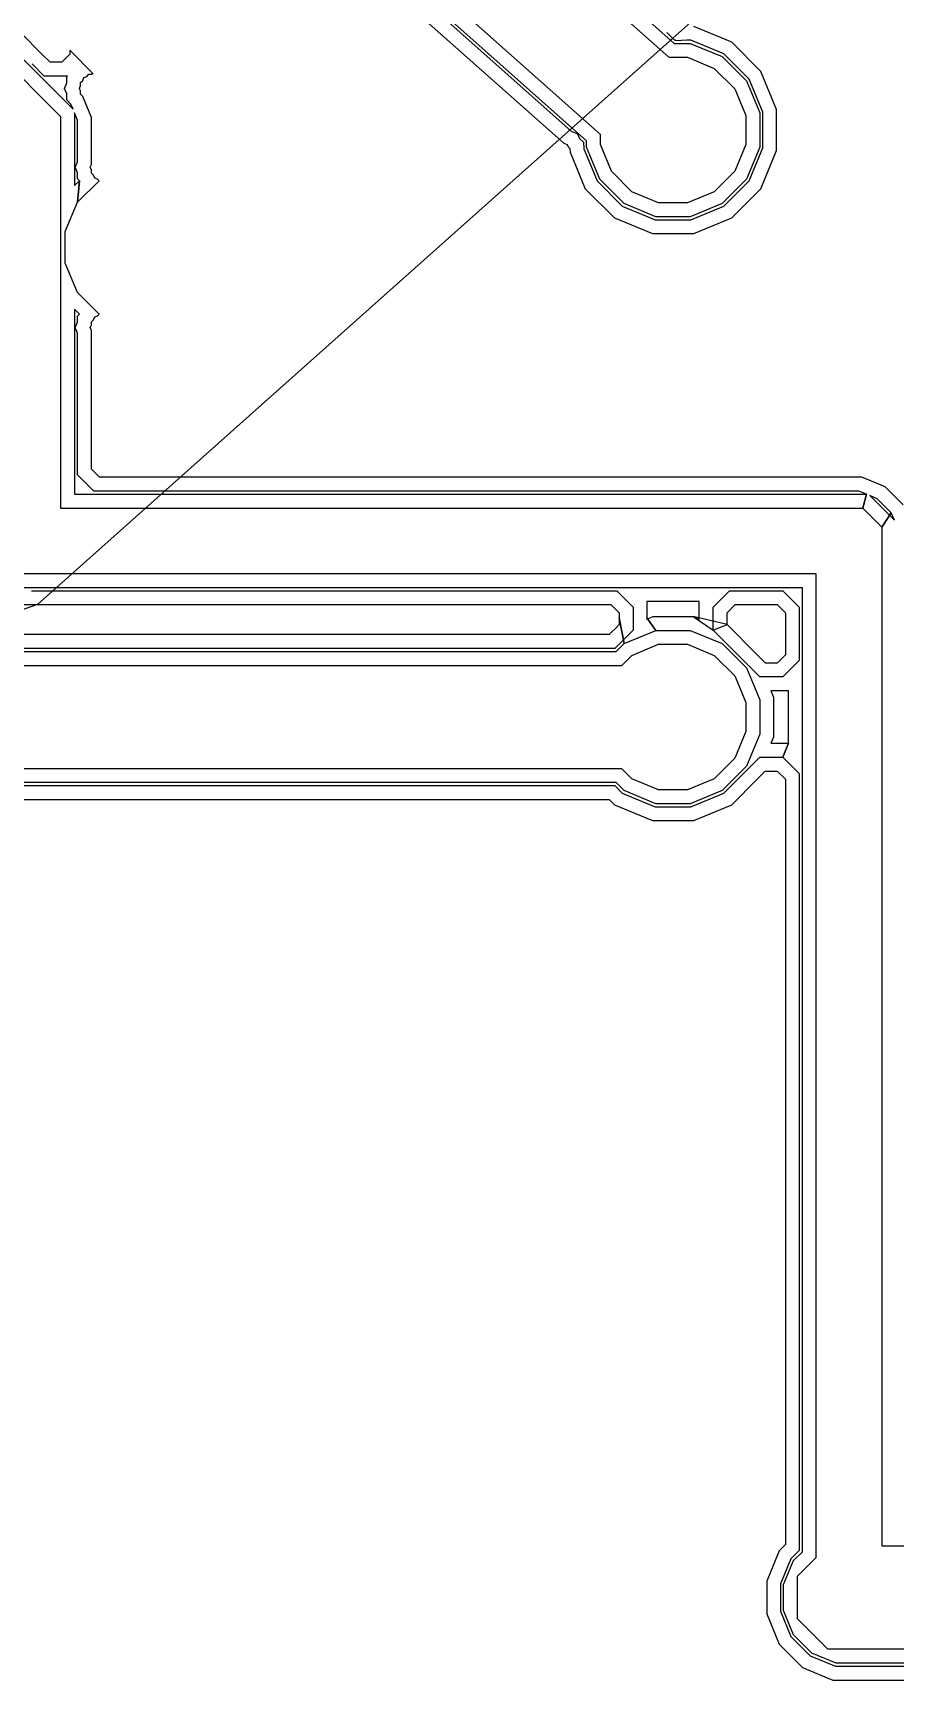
# Model space of a CAD drawing. Extents: x -122 to 0, y 0 to 97.
# Drawn here: x -47.57 to -38.24, y 2.28 to 20.1 of the extents above; entities that cross this region are included whole.
import ezdxf

# ---------------------------------------------------------------- set-up
doc = ezdxf.new("R2010")
doc.units = 0
doc.layers.add('milling', color=1, linetype='CONTINUOUS')
doc.layers.add('rapid_move', color=62, linetype='CONTINUOUS')

msp = doc.modelspace()

# ---------------------------------------------------------------- linework, layer by layer
at = {"layer": 'milling'}
for p, q in [((-45.6462, 24.4482), (-40.6277, 19.9873)), ((-45.7962, 24.3808), (-40.6848, 19.8373)), ((-41.5773, 18.9349), (-46.7365, 23.5209)), ((-41.4273, 19.0023), (-46.5673, 23.5712)), ((-46.6649, 23.4127), (-41.7419, 19.0367)), ((-46.7901, 23.3232), (-41.8228, 18.9078)), ((-40.0052, 20), (-40.417, 20.1705)), ((-48.033, 19.9608), (-47.2694, 19.1973)), ((-47.8814, 20.0213), (-47.1348, 19.2747)), ((-47.473, 19.8721), (-47.6981, 20.0972)), ((-40.6253, 20.0205), (-40.7081, 20.1033)), ((-40.6277, 19.9873), (-40.4535, 19.9873)), ((-40.6149, 20.0205), (-40.6253, 20.0205)), ((-40.6073, 20.0137), (-40.6149, 20.0205)), ((-40.4916, 20.0205), (-40.6073, 20.0137)), ((-40.4469, 20.0205), (-40.4916, 20.0205)), ((-40.4535, 19.9873), (-40.109, 19.8446)), ((-40.0901, 19.8728), (-40.4469, 20.0205)), ((-39.6898, 19.6846), (-40.0052, 20)), ((-47.473, 19.872), (-47.473, 19.8721)), ((-47.3838, 19.7828), (-47.473, 19.872)), ((-47.2575, 19.7828), (-47.3838, 19.7828)), ((-47.1683, 19.872), (-47.2575, 19.7828)), ((-46.9153, 19.6592), (-47.1683, 19.9122)), ((-47.1683, 19.9122), (-47.1683, 19.872)), ((-40.6848, 19.8373), (-40.4833, 19.8373)), ((-40.4833, 19.8373), (-40.1939, 19.7174)), ((-40.109, 19.8446), (-39.8453, 19.5809)), ((-39.8171, 19.5997), (-40.0901, 19.8728)), ((-47.446, 19.6328), (-47.578, 19.765)), ((-47.4459, 19.6328), (-47.446, 19.6328)), ((-47.196, 19.6328), (-47.4459, 19.6328)), ((-47.2033, 19.6256), (-47.196, 19.6328)), ((-47.2033, 19.5604), (-47.2033, 19.6256)), ((-47.0301, 19.5865), (-47.0176, 19.6169)), ((-47.0176, 19.6169), (-46.9871, 19.6295)), ((-46.9871, 19.6295), (-46.964, 19.6526)), ((-46.964, 19.6526), (-46.9312, 19.6526)), ((-46.9312, 19.6526), (-46.9153, 19.6592)), ((-40.1939, 19.7174), (-39.9725, 19.496)), ((-39.6693, 19.2429), (-39.8171, 19.5997)), ((-39.5193, 19.2728), (-39.6898, 19.6846)), ((-47.2282, 19.5002), (-47.2033, 19.5604)), ((-47.2033, 19.4401), (-47.2282, 19.5002)), ((-47.2033, 19.3751), (-47.2033, 19.4401)), ((-47.0658, 19.5002), (-47.0533, 19.5305)), ((-47.0533, 19.47), (-47.0658, 19.5002)), ((-47.0533, 19.5634), (-47.0301, 19.5865)), ((-47.0533, 19.5305), (-47.0533, 19.5634)), ((-47.0533, 19.4372), (-47.0533, 19.47)), ((-47.0301, 19.414), (-47.0533, 19.4372)), ((-39.9725, 19.496), (-39.8526, 19.2066)), ((-39.8453, 19.5809), (-39.7026, 19.2364)), ((-47.1573, 19.3291), (-47.2033, 19.3751)), ((-47.1348, 19.2747), (-47.1573, 19.3291)), ((-46.9361, 19.1869), (-47.0301, 19.414)), ((-39.6693, 18.8569), (-39.6693, 19.2429)), ((-39.5193, 18.827), (-39.5193, 19.2728)), ((-47.2694, 19.1973), (-47.2694, 18.9026)), ((-47.0861, 19.1571), (-47.1194, 19.2376)), ((-47.1194, 19.2376), (-47.1194, 18.8405)), ((-47.0861, 19.0078), (-47.0861, 19.1571)), ((-46.9361, 18.9457), (-46.9361, 19.1869)), ((-39.8526, 19.2066), (-39.8526, 18.8933)), ((-39.7026, 19.2364), (-39.7026, 18.8635)), ((-47.2694, 18.9026), (-47.2694, 14.9605)), ((-47.0861, 18.7076), (-47.0861, 19.0078)), ((-46.9361, 18.6778), (-46.9361, 18.9457)), ((-41.8228, 18.9078), (-41.788, 18.8935)), ((-41.788, 18.8935), (-41.7772, 18.8673)), ((-41.7419, 19.0367), (-41.6732, 19.0083)), ((-41.6732, 19.0083), (-41.6519, 18.9567)), ((-41.6519, 18.9567), (-41.6102, 18.9197)), ((-41.6102, 18.9197), (-41.6059, 18.8456)), ((-41.5773, 18.8635), (-41.5773, 18.9349)), ((-41.4273, 18.8933), (-41.4273, 19.0023)), ((-41.3074, 18.6039), (-41.4273, 18.8933)), ((-39.8526, 18.8933), (-39.9725, 18.6039)), ((-47.1194, 18.8405), (-47.1194, 18.4488)), ((-41.7772, 18.8673), (-41.7563, 18.8488)), ((-41.7563, 18.8488), (-41.7541, 18.8116)), ((-41.7541, 18.8116), (-41.59, 18.4152)), ((-41.6059, 18.8456), (-41.4627, 18.5001)), ((-41.4346, 18.519), (-41.5773, 18.8635)), ((-39.7026, 18.8635), (-39.8453, 18.519)), ((-39.8171, 18.5001), (-39.6693, 18.8569)), ((-39.6898, 18.4152), (-39.5193, 18.827)), ((-47.111, 18.6474), (-47.0861, 18.7076)), ((-47.0861, 18.5874), (-47.111, 18.6474)), ((-47.0861, 18.5223), (-47.0861, 18.5874)), ((-46.9486, 18.6475), (-46.9361, 18.6778)), ((-46.9361, 18.6174), (-46.9486, 18.6475)), ((-46.9361, 18.5844), (-46.9361, 18.6174)), ((-46.9128, 18.5611), (-46.9361, 18.5844)), ((-46.9003, 18.5309), (-46.9128, 18.5611)), ((-46.8701, 18.5184), (-46.9003, 18.5309)), ((-41.086, 18.3825), (-41.3074, 18.6039)), ((-39.9725, 18.6039), (-40.1939, 18.3825)), ((-47.1194, 18.4488), (-47.066, 18.5022)), ((-47.087, 18.2691), (-47.066, 18.5022)), ((-47.066, 18.5022), (-47.087, 18.2691)), ((-47.087, 18.2691), (-46.8538, 18.5022)), ((-47.066, 18.5022), (-47.0861, 18.5223)), ((-46.8538, 18.5022), (-46.8701, 18.5184)), ((-41.59, 18.4152), (-41.2746, 18.0998)), ((-41.4627, 18.5001), (-41.1897, 18.2271)), ((-41.1709, 18.2553), (-41.4346, 18.519)), ((-40.7966, 18.2626), (-41.086, 18.3825)), ((-40.1939, 18.3825), (-40.4833, 18.2626)), ((-39.8453, 18.519), (-40.109, 18.2553)), ((-40.0901, 18.2271), (-39.8171, 18.5001)), ((-40.0052, 18.0998), (-39.6898, 18.4152)), ((-47.2185, 17.9518), (-47.087, 18.2691)), ((-41.1897, 18.2271), (-40.8329, 18.0793)), ((-40.8264, 18.1126), (-41.1709, 18.2553)), ((-40.4833, 18.2626), (-40.7966, 18.2626)), ((-40.109, 18.2553), (-40.4535, 18.1126)), ((-40.4469, 18.0793), (-40.0901, 18.2271)), ((-41.2746, 18.0998), (-40.8628, 17.9293)), ((-40.8329, 18.0793), (-40.4469, 18.0793)), ((-40.4535, 18.1126), (-40.8264, 18.1126)), ((-40.417, 17.9293), (-40.0052, 18.0998)), ((-47.2185, 17.6081), (-47.2185, 17.9518)), ((-40.8628, 17.9293), (-40.417, 17.9293)), ((-47.087, 17.2908), (-47.2185, 17.6081)), ((-46.8538, 17.0576), (-47.087, 17.2908)), ((-47.0659, 17.0576), (-47.1194, 17.1111)), ((-47.1194, 17.1111), (-47.1194, 15.1105)), ((-47.111, 16.9124), (-47.0861, 16.9724)), ((-47.0861, 17.0375), (-47.0659, 17.0576)), ((-47.0861, 16.9724), (-47.0861, 17.0375)), ((-46.9486, 16.9123), (-46.9361, 16.9424)), ((-46.9361, 16.9754), (-46.9128, 16.9986)), ((-46.9361, 16.9424), (-46.9361, 16.9754)), ((-46.9128, 16.9986), (-46.9003, 17.0289)), ((-46.9003, 17.0289), (-46.8701, 17.0414)), ((-46.8701, 17.0414), (-46.8538, 17.0576)), ((-47.0861, 16.8522), (-47.111, 16.9124)), ((-47.0861, 15.5713), (-47.0861, 16.8522)), ((-46.9361, 16.882), (-46.9486, 16.9123)), ((-46.9361, 15.5092), (-46.9361, 16.882)), ((-47.0861, 15.3208), (-47.0861, 15.5713)), ((-46.9361, 15.3829), (-46.9361, 15.5092)), ((-46.8469, 15.2937), (-46.9361, 15.3829)), ((-46.909, 15.1437), (-47.0861, 15.3208)), ((-38.5979, 15.2937), (-46.8469, 15.2937)), ((-38.3448, 15.189), (-38.5979, 15.2937)), ((-38.1508, 14.995), (-38.3448, 15.189)), ((-47.1194, 15.1105), (-38.5473, 15.1105)), ((-38.6277, 15.1437), (-46.909, 15.1437)), ((-38.5473, 15.1105), (-38.6277, 15.1437)), ((-38.5876, 14.9605), (-38.5473, 15.1105)), ((-38.5473, 15.1105), (-38.5876, 14.9605)), ((-38.4297, 15.0617), (-38.5101, 15.0951)), ((-38.5101, 15.0951), (-38.2447, 14.8297)), ((-38.2781, 14.9101), (-38.4297, 15.0617)), ((-47.2694, 14.9605), (-38.5876, 14.9605)), ((-38.5876, 14.9605), (-38.3794, 14.7523)), ((-38.3794, 14.7523), (-38.2781, 14.9101)), ((-38.2781, 14.9101), (-38.3794, 14.7523)), ((-38.2447, 14.8297), (-38.2781, 14.9101)), ((-38.3794, 14.7523), (-38.3794, 14.4576)), ((-38.3794, 14.4576), (-38.3794, 3.7337)), ((-47.4155, 14.0994), (-47.8127, 14.0994)), ((-47.4776, 14.2494), (-47.7723, 14.2494)), ((-39.0905, 14.2494), (-47.4776, 14.2494)), ((-39.2405, 14.0994), (-47.4155, 14.0994)), ((-39.2405, 3.6717), (-39.2405, 14.0994)), ((-39.0905, 3.6096), (-39.0905, 14.2494)), ((-47.7619, 13.9161), (-47.5207, 13.9161)), ((-47.5828, 14.0661), (-41.5008, 14.0661)), ((-47.5207, 13.9161), (-41.439, 13.9161)), ((-41.5008, 14.0661), (-41.5006, 14.0664)), ((-41.5006, 14.0664), (-41.3886, 14.0661)), ((-41.439, 13.9161), (-41.4389, 13.9163)), ((-41.4389, 13.9163), (-41.3858, 13.9161)), ((-41.3886, 14.0661), (-41.2509, 14.0661)), ((-41.3858, 13.9161), (-41.313, 13.9161)), ((-41.313, 13.9161), (-41.3128, 13.9159)), ((-41.3128, 13.9159), (-41.3126, 13.9159)), ((-41.3126, 13.9159), (-41.2782, 13.8812)), ((-41.2509, 14.0661), (-41.2506, 14.0658)), ((-41.2506, 14.0658), (-41.2501, 14.0658)), ((-41.2501, 14.0658), (-41.1698, 13.9849)), ((-41.1698, 13.9849), (-41.0738, 13.889)), ((-40.9233, 13.9494), (-40.9238, 13.7745)), ((-40.356, 13.9494), (-40.9233, 13.9494)), ((-40.356, 13.7592), (-40.356, 13.9494)), ((-40.206, 13.889), (-40.0289, 14.0661)), ((-40.056, 13.8269), (-39.9668, 13.9161)), ((-40.0289, 14.0661), (-39.7784, 14.0661)), ((-39.9668, 13.9161), (-39.8405, 13.9161)), ((-39.8405, 13.9161), (-39.6392, 13.9161)), ((-39.7784, 14.0661), (-39.7013, 14.0661)), ((-39.7013, 14.0661), (-39.4508, 14.0661)), ((-39.6392, 13.9161), (-39.5129, 13.9161)), ((-39.5129, 13.9161), (-39.4237, 13.8269)), ((-39.4508, 14.0661), (-39.2737, 13.889)), ((-41.2782, 13.8812), (-41.2238, 13.8269)), ((-41.2238, 13.8269), (-41.2238, 13.8266)), ((-41.2238, 13.8266), (-41.2236, 13.8265)), ((-41.2236, 13.8265), (-41.2238, 13.7734)), ((-41.2238, 13.7734), (-41.1709, 13.4946)), ((-41.1709, 13.4946), (-41.2238, 13.7734)), ((-41.2238, 13.7734), (-41.2238, 13.7006)), ((-41.0738, 13.889), (-41.0738, 13.8884)), ((-41.0738, 13.8884), (-41.0735, 13.8882)), ((-41.0735, 13.8882), (-41.0738, 13.7762)), ((-41.0738, 13.7762), (-41.0738, 13.6385)), ((-40.9238, 13.7593), (-40.8563, 13.7873)), ((-40.8264, 13.6373), (-40.9238, 13.7745)), ((-40.9238, 13.7745), (-40.9238, 13.7593)), ((-40.9238, 13.7745), (-40.8264, 13.6373)), ((-40.8563, 13.7873), (-40.4236, 13.7873)), ((-40.4236, 13.7873), (-40.206, 13.6385)), ((-40.056, 13.7006), (-40.4236, 13.7873)), ((-40.4236, 13.7873), (-40.356, 13.7592)), ((-40.206, 13.6385), (-40.206, 13.889)), ((-40.056, 13.7006), (-40.056, 13.8269)), ((-39.4237, 13.8269), (-39.4237, 13.373)), ((-39.2737, 13.889), (-39.2737, 13.3109)), ((-41.3965, 13.5919), (-48.1169, 13.5919)), ((-41.333, 13.5917), (-41.3965, 13.5919)), ((-41.3328, 13.5919), (-41.333, 13.5917)), ((-41.3326, 13.5919), (-41.3328, 13.5919)), ((-41.3132, 13.6114), (-41.3326, 13.5919)), ((-41.313, 13.6114), (-41.3132, 13.6114)), ((-41.2578, 13.6666), (-41.313, 13.6114)), ((-41.224, 13.7002), (-41.2578, 13.6666)), ((-41.1557, 13.5566), (-41.2509, 13.4614)), ((-41.2238, 13.7006), (-41.224, 13.7004)), ((-41.224, 13.7004), (-41.224, 13.7002)), ((-41.1709, 13.4946), (-40.8264, 13.6373)), ((-41.0741, 13.6377), (-41.1557, 13.5566)), ((-41.0738, 13.6385), (-41.0741, 13.6382)), ((-41.0741, 13.6382), (-41.0741, 13.6377)), ((-40.8264, 13.6373), (-40.4535, 13.6373)), ((-40.4535, 13.6373), (-40.109, 13.4946)), ((-40.206, 13.6385), (-40.056, 13.7006)), ((-39.8784, 13.3109), (-40.206, 13.6385)), ((-39.7284, 13.373), (-40.056, 13.7006)), ((-40.056, 13.7006), (-40.056, 13.7006)), ((-48.3894, 13.4087), (-41.2568, 13.4087)), ((-41.397, 13.4419), (-47.7792, 13.4419)), ((-41.2713, 13.4416), (-41.397, 13.4419)), ((-41.271, 13.4419), (-41.2713, 13.4416)), ((-41.2705, 13.4419), (-41.271, 13.4419)), ((-41.2511, 13.4614), (-41.2705, 13.4419)), ((-41.2568, 13.4087), (-41.1709, 13.4946)), ((-41.2509, 13.4614), (-41.2511, 13.4614)), ((-41.1947, 13.2587), (-41.086, 13.3674)), ((-41.086, 13.3674), (-40.7966, 13.4873)), ((-40.7966, 13.4873), (-40.4833, 13.4873)), ((-40.4833, 13.4873), (-40.1939, 13.3674)), ((-40.1939, 13.3674), (-39.9725, 13.146)), ((-40.109, 13.4946), (-39.8453, 13.2309)), ((-39.6392, 13.2838), (-39.7284, 13.373)), ((-39.4237, 13.373), (-39.5129, 13.2838)), ((-48.5394, 13.2587), (-41.1947, 13.2587)), ((-39.7013, 13.1338), (-39.8784, 13.3109)), ((-39.8453, 13.2309), (-39.7026, 12.8864)), ((-39.5129, 13.2838), (-39.6392, 13.2838)), ((-39.2737, 13.3109), (-39.4508, 13.1338)), ((-39.9725, 13.146), (-39.8526, 12.8566)), ((-39.4508, 13.1338), (-39.7013, 13.1338)), ((-39.8526, 12.8566), (-39.8526, 12.5433)), ((-39.7026, 12.8864), (-39.7026, 12.5135)), ((-39.3905, 12.9838), (-39.5806, 12.9838)), ((-39.5806, 12.9838), (-39.5526, 12.9163)), ((-39.5526, 12.9163), (-39.5526, 12.4836)), ((-39.3905, 12.416), (-39.3905, 12.9838)), ((-39.8526, 12.5433), (-39.9725, 12.2539)), ((-39.7026, 12.5135), (-39.8453, 12.169)), ((-39.5526, 12.4836), (-39.5807, 12.416)), ((-39.5807, 12.416), (-39.3905, 12.416)), ((-39.4508, 12.266), (-39.3905, 12.416)), ((-39.3905, 12.416), (-39.4508, 12.266)), ((-41.1947, 12.1412), (-48.9509, 12.1412)), ((-41.086, 12.0325), (-41.1947, 12.1412)), ((-39.9725, 12.2539), (-40.1939, 12.0325)), ((-39.8453, 12.169), (-40.109, 11.9053)), ((-40.0902, 11.877), (-39.7014, 12.266)), ((-39.7014, 12.266), (-39.4508, 12.266)), ((-39.6454, 12.1097), (-39.6392, 12.116)), ((-39.6392, 12.116), (-39.5129, 12.116)), ((-39.5129, 12.116), (-39.4237, 12.0268)), ((-39.4508, 12.266), (-39.2737, 12.089)), ((-41.2568, 11.9912), (-48.8888, 11.9912)), ((-48.6244, 11.9579), (-41.2705, 11.9579)), ((-41.2705, 11.9579), (-41.1897, 11.877)), ((-41.1709, 11.9053), (-41.2568, 11.9912)), ((-40.7966, 11.9126), (-41.086, 12.0325)), ((-40.1939, 12.0325), (-40.4833, 11.9126)), ((-40.0052, 11.7498), (-39.7284, 12.0267)), ((-39.7284, 12.0268), (-39.6454, 12.1097)), ((-39.7284, 12.0267), (-39.7284, 12.0268)), ((-39.4237, 12.0268), (-39.4237, 11.9005)), ((-39.2737, 12.089), (-39.2737, 11.8384)), ((-48.6865, 11.8079), (-41.3326, 11.8079)), ((-41.3326, 11.8079), (-41.2746, 11.7498)), ((-41.1897, 11.877), (-40.8329, 11.7293)), ((-40.8264, 11.7626), (-41.1709, 11.9053)), ((-40.4535, 11.7626), (-40.8264, 11.7626)), ((-40.4833, 11.9126), (-40.7966, 11.9126)), ((-40.109, 11.9053), (-40.4535, 11.7626)), ((-40.4469, 11.7293), (-40.0902, 11.877)), ((-39.4237, 11.9005), (-39.4237, 3.7475)), ((-39.2737, 11.8384), (-39.2737, 3.6854)), ((-41.2746, 11.7498), (-40.8628, 11.5793)), ((-40.8329, 11.7293), (-40.4469, 11.7293)), ((-40.417, 11.5793), (-40.0052, 11.7498)), ((-40.8628, 11.5793), (-40.417, 11.5793)), ((-39.4237, 3.7475), (-39.4911, 3.6802)), ((-39.4911, 3.6802), (-39.6269, 3.3523)), ((-39.3639, 3.5953), (-39.4769, 3.3224)), ((-39.4437, 3.316), (-39.3358, 3.5764)), ((-39.2737, 3.6854), (-39.3639, 3.5953)), ((-39.3358, 3.5764), (-39.2405, 3.6717)), ((-39.2937, 3.4064), (-39.0905, 3.6096)), ((-38.3794, 3.7337), (-33.8864, 3.7337)), ((-39.2937, 2.9435), (-39.2937, 3.4064)), ((-39.6269, 3.3523), (-39.6269, 2.9975)), ((-39.4769, 3.3224), (-39.4769, 3.0274)), ((-39.4437, 3.0339), (-39.4437, 3.316)), ((-39.3358, 2.7735), (-39.4437, 3.0339)), ((-39.6269, 2.9975), (-39.4912, 2.6697)), ((-39.4769, 3.0274), (-39.3639, 2.7546)), ((-38.9664, 2.6162), (-39.2937, 2.9435)), ((-39.3639, 2.7546), (-39.1552, 2.5459)), ((-39.1364, 2.5741), (-39.3358, 2.7735)), ((-39.4912, 2.6697), (-39.2401, 2.4186)), ((-39.1552, 2.5459), (-38.8824, 2.4329)), ((-38.876, 2.4662), (-39.1364, 2.5741)), ((-33.4235, 2.6162), (-38.9664, 2.6162)), ((-39.2401, 2.4186), (-38.9123, 2.2829)), ((-38.8824, 2.4329), (-33.5074, 2.4329)), ((-33.5139, 2.4662), (-38.876, 2.4662)), ((-38.9123, 2.2829), (-33.4775, 2.2829))]:
    msp.add_line(p, q, dxfattribs=at)
at = {"layer": 'rapid_move'}
for p, q in [((-33.8263, 26.1171), (-47.5207, 13.9161)), ((-47.5207, 13.9161), (-52.3851, 12.2222))]:
    msp.add_line(p, q, dxfattribs=at)

doc.saveas('drawing.dxf')
